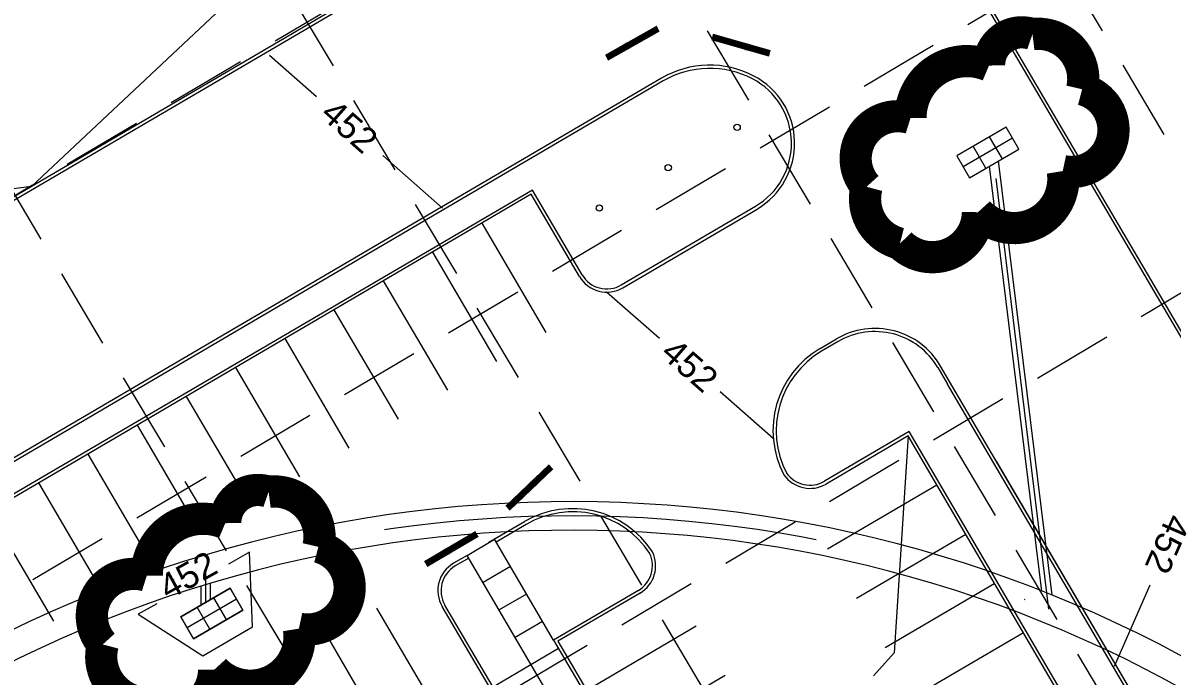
# Model space of a CAD drawing. Header units: inches. Extents: x 2527773 to 2531821, y 6906669 to 6910268.
# Drawn here: x 2530032.7 to 2530214.1, y 6909466.2 to 6909569.2 of the extents above; entities that cross this region are included whole.
import ezdxf
from ezdxf.enums import TextEntityAlignment as Align

# ---------------------------------------------------------------- set-up
doc = ezdxf.new("R2010")
doc.units = ezdxf.units.IN
doc.header["$MEASUREMENT"] = 0
doc.linetypes.add('DGN Style 4', pattern=[136.947622, 68.431042, -34.215521, 0.085539, -34.215521])
doc.linetypes.add('HIDDEN', pattern=[0.009525, 0.00635, -0.003175])
for name, color, linetype, lineweight in [('CE-GRADE-25128 - CE-GRAD-CONT-MINR-LABL-STD1', 40, 'Continuous', 30), ('CE-GRADE-25128 - CE-GRAD-CONT-MINR-LINE', 40, 'Continuous', 53), ('CE-GRADE-25128 - CE-GRAD-FLOW', 40, 'Continuous', 30), ('CE-PUTIL-25128 - CE-UTIL-STRM-INLT', 251, 'Continuous', 13), ('CE-PUTIL-25128 - CE-UTIL-STRM-RCP-CL3-48IN', 251, 'DGN Style 4', 13), ('CE-PUTIL-25128 - CE-UTIL-STRM-WALL', 251, 'Continuous', 13), ('CE-SITE-25128 - a-paving', 251, 'Continuous', 0), ('CE-SITE-25128 - a-sidewalks', 251, 'Continuous', 0), ('CE-SITE-25128 - a-stripes', 251, 'Continuous', 0)]:
    doc.layers.add(name, color=color, linetype=linetype, lineweight=lineweight)
doc.layers.add('GRID', color=254, linetype='HIDDEN')
doc.layers.add('LEGEND', color=7, linetype='Continuous')
doc.styles.get("Standard").update_dxf_attribs({"font": 'ARIAL.TTF'})
doc.styles.add('Style-Halff Sans', font='')
doc.styles.get('Style-Halff Sans').set_extended_font_data('Halff Sans')
doc.dimstyles.new('FLOW', dxfattribs={"dimscale": 1200, "dimtxt": 4, "dimasz": 4, "dimexe": 2, "dimexo": 2, "dimgap": 2, "dimtad": 1, "dimdec": 4, "dimzin": 11, "dimdsep": 46, "dimtxsty": 'Style-Halff Sans', "dimcen": 0.09, "dimse1": 1, "dimse2": 1, "dimclrd": 256, "dimadec": 4, "dimazin": 3, "dimtfac": 1, "dimtdec": 4, "dimtofl": 0, "dimtmove": 0, "dimatfit": 3, "dimfxl": 0, "dimfrac": 2, "dimtzin": 11, "dimlwd": -1, "dimarcsym": 0})

msp = doc.modelspace()

# ---------------------------------------------------------------- linework, layer by layer
at = {"layer": 'CE-GRADE-25128 - CE-GRAD-CONT-MINR-LINE', "color": 35, "linetype": 'Continuous', "lineweight": 0}
for p, q in [((2530079.02, 6909557.53), (2530071.62, 6909564.06)), ((2530098.88, 6909539.97), (2530089.47, 6909548.29)), ((2530034.08, 6909543.38), (2529895.29, 6909526.28)), ((2530133.11, 6909519.4), (2530124.73, 6909526.75)), ((2530151.05, 6909503.67), (2530142.68, 6909511.02)), ((2530204.84, 6909467.76), (2530210.44, 6909480.57))]:
    msp.add_line(p, q, dxfattribs=at)
at = {"layer": 'CE-GRADE-25128 - CE-GRAD-CONT-MINR-LINE', "color": 35, "linetype": 'Continuous', "lineweight": 0, "flags": 128}
for points in [[(2530178.59, 6909679.08), (2530034.08, 6909543.38)], [(2530172.3, 6909504.05), (2530170.12, 6909469.85), (2530166.85, 6909466.19)], [(2530053.85, 6909477.58), (2530050.9, 6909475.93), (2530061.11, 6909469.35), (2530068.93, 6909473.94), (2530068.46, 6909485.71), (2530065.14, 6909483.85)]]:
    msp.add_lwpolyline(points, dxfattribs=at)
at = {"layer": 'CE-PUTIL-25128 - CE-UTIL-STRM-INLT', "color": 5, "extrusion": (0, 0, -1)}
for p, q in [((2530188.76, 6909551), (2530180.97, 6909546.5)), ((2530187.17, 6909547.77), (2530185.16, 6909551.23)), ((2530184.57, 6909546.26), (2530182.57, 6909549.73)), ((2530066.43, 6909478.31), (2530058.63, 6909473.81)), ((2530064.83, 6909475.08), (2530062.83, 6909478.54)), ((2530062.23, 6909473.57), (2530060.23, 6909477.04))]:
    msp.add_line(p, q, dxfattribs=at)
at = {"layer": 'CE-PUTIL-25128 - CE-UTIL-STRM-INLT', "color": 5, "flags": 128}
for points in [[(2530189.76, 6909549.27), (2530187.76, 6909552.73), (2530179.97, 6909548.23), (2530181.97, 6909544.76)], [(2530067.43, 6909476.58), (2530065.43, 6909480.04), (2530057.63, 6909475.54), (2530059.64, 6909472.07)]]:
    msp.add_lwpolyline(points, close=True, dxfattribs=at)
at = {"layer": 'CE-PUTIL-25128 - CE-UTIL-STRM-RCP-CL3-48IN', "color": 5, "lineweight": 0}
for p, q in [((2530194.51, 6909476.71), (2530185.87, 6909547.02)), ((2530061.53, 6909483.01), (2530061.53, 6909477.79))]:
    msp.add_line(p, q, dxfattribs=at)
at = {"layer": 'CE-PUTIL-25128 - CE-UTIL-STRM-RCP-CL3-48IN', "color": 5, "lineweight": 0, "flags": 128}
msp.add_lwpolyline([(2530918.43, 6908915.77), (2530890.12, 6908963.09), (2530239.22, 6909451.42, 0.302205), (2530018.05, 6909463.97), (2528753.12, 6908722.39, 0.415961), (2528717.73, 6908585.03), (2528785.5, 6908471), (2528781.08, 6908463.12)], format="xyb", dxfattribs=at)
at = {"layer": 'CE-PUTIL-25128 - CE-UTIL-STRM-WALL', "color": 5, "lineweight": 0}
for p, q in [((2530194.99, 6909478.95), (2530186.57, 6909547.42)), ((2530193.4, 6909479.58), (2530185.16, 6909546.61)), ((2530060.78, 6909480.36), (2530060.78, 6909477.35)), ((2530062.28, 6909480.81), (2530062.28, 6909478.22))]:
    msp.add_line(p, q, dxfattribs=at)
at = {"layer": 'CE-PUTIL-25128 - CE-UTIL-STRM-WALL', "color": 5, "lineweight": 0, "flags": 128}
msp.add_lwpolyline([(2530341.57, 6909377.45), (2530240.57, 6909453.22, 0.302205), (2530016.91, 6909465.91), (2529948.32, 6909425.7)], format="xyb", dxfattribs=at)
at = {"layer": 'CE-PUTIL-25128 - CE-UTIL-STRM-WALL', "color": 5, "lineweight": 0}
msp.add_arc((2530119.2, 6909291.43), 197.75, 53.1214, 120.3816, dxfattribs=at)
at = {"layer": 'CE-SITE-25128 - a-paving', "lineweight": 0, "ltscale": 0.273403}
for p, q in [((2530115.83, 6909591.31), (2529927.21, 6909480.74)), ((2530115.73, 6909590.67), (2529927.46, 6909480.31)), ((2530495.48, 6909041.75), (2530184.15, 6909572.82)), ((2530495.91, 6909042), (2530184.58, 6909573.07)), ((2530133.43, 6909560.47), (2529979.44, 6909470.2)), ((2530133.68, 6909560.04), (2529979.69, 6909469.77)), ((2530113.07, 6909542.84), (2529995.74, 6909474.06)), ((2530112.89, 6909542.16), (2529996.43, 6909473.88)), ((2530120.48, 6909529.22), (2530112.89, 6909542.16)), ((2530120.91, 6909529.47), (2530113.07, 6909542.84)), ((2530127.06, 6909527.86), (2530148.24, 6909540.28)), ((2530127.32, 6909527.43), (2530148.48, 6909539.84)), ((2530158.42, 6909517.84), (2530161.01, 6909519.36)), ((2530161.26, 6909518.93), (2530158.67, 6909517.41)), ((2530158.67, 6909517.41), (2530158.67, 6909517.41)), ((2530177, 6909514.82), (2530178.51, 6909512.24)), ((2530271.33, 6909354.9), (2530177.43, 6909515.08)), ((2530270.64, 6909355.08), (2530178.51, 6909512.24)), ((2530172.48, 6909504.74), (2530159.1, 6909496.9)), ((2530172.3, 6909504.05), (2530159.36, 6909496.47)), ((2530213.26, 6909434.18), (2530172.3, 6909504.05)), ((2530213.95, 6909434), (2530172.48, 6909504.74)), ((2530271.33, 6909354.9), (2530186.24, 6909500.05)), ((2530111.83, 6909490.53), (2530106.21, 6909487.23)), ((2530112.09, 6909490.1), (2530107.34, 6909487.32)), ((2530102.77, 6909485.22), (2530100.64, 6909483.97)), ((2530103.03, 6909484.79), (2530100.89, 6909483.54)), ((2530129.77, 6909479.7), (2530116.4, 6909471.86)), ((2530130.03, 6909479.27), (2530117.09, 6909471.68)), ((2530106.18, 6909464.62), (2530098.85, 6909477.13)), ((2530106.87, 6909464.44), (2530099.28, 6909477.38)), ((2530116.4, 6909471.86), (2530134.86, 6909440.37)), ((2530117.09, 6909471.68), (2530135.29, 6909440.63))]:
    msp.add_line(p, q, dxfattribs=at)
at = {"layer": 'CE-SITE-25128 - a-paving', "color": 5, "lineweight": 0, "ltscale": 0.273403, "flags": 128}
for points in [[(2530187.76, 6909552.73), (2530179.97, 6909548.23), (2530181.97, 6909544.76), (2530189.76, 6909549.27)], [(2530057.63, 6909475.54), (2530065.42, 6909480.04), (2530067.43, 6909476.58), (2530059.63, 6909472.07)]]:
    msp.add_lwpolyline(points, close=True, dxfattribs=at)
at = {"layer": 'CE-SITE-25128 - a-paving', "lineweight": 0, "ltscale": 0.273403}
for centre in [(2530145.34, 6909552.72), (2530134.48, 6909546.36), (2530123.63, 6909540)]:
    msp.add_circle(centre, 0.5, dxfattribs=at)
for centre, radius, start, end in [((2530141.01, 6909547.53), 15, 62.2894, 120.3803), ((2530141.01, 6909547.53), 14.5, 62.2894, 120.3803), ((2530142.41, 6909550.19), 11.5, 300.3809, 62.2894), ((2530142.41, 6909550.19), 12, 300.3809, 62.2894), ((2530124.79, 6909531.74), 5, 210.3804, 300.3809), ((2530124.79, 6909531.74), 4.5, 210.3804, 300.3809), ((2530167.07, 6909509.01), 12, 30.3803, 120.381), ((2530167.07, 6909509.01), 11.5, 30.3803, 120.381), ((2530166, 6909504.9), 15, 120.3817, 207.7565), ((2530166, 6909504.9), 14.5, 120.3817, 207.7565), ((2530156.83, 6909500.78), 4.5, 214.9276, 300.3817), ((2530156.83, 6909500.78), 5, 214.9276, 300.3817), ((2530119.42, 6909477.59), 15, 33.0055, 120.3803), ((2530119.42, 6909477.59), 14.5, 33.0055, 120.3803), ((2530127.5, 6909483.58), 4.5, 300.3803, 25.8344), ((2530127.5, 6909483.58), 5, 300.3803, 25.8344), ((2530103.16, 6909479.66), 5, 120.3803, 210.3803), ((2530103.16, 6909479.66), 4.5, 120.3803, 210.3803)]:
    msp.add_arc(centre, radius, start, end, dxfattribs=at)
at = {"layer": 'CE-SITE-25128 - a-sidewalks', "lineweight": 0, "ltscale": 0.273403}
for p, q in [((2530102.77, 6909485.22), (2530107.09, 6909487.75)), ((2530116.4, 6909471.86), (2530107.09, 6909487.75)), ((2530125.49, 6909446.47), (2530102.77, 6909485.22)), ((2530109.62, 6909483.44), (2530105.3, 6909480.91)), ((2530112.15, 6909479.12), (2530107.83, 6909476.6)), ((2530114.67, 6909474.81), (2530110.36, 6909472.28)), ((2530117.2, 6909470.5), (2530012.67, 6909409.22))]:
    msp.add_line(p, q, dxfattribs=at)
at = {"layer": 'CE-SITE-25128 - a-stripes', "lineweight": 0, "ltscale": 0.273403}
for p, q in [((2530115.24, 6909520.35), (2530105.13, 6909537.6)), ((2530107.48, 6909515.8), (2530097.36, 6909533.05)), ((2530099.71, 6909511.25), (2530089.6, 6909528.5)), ((2530091.95, 6909506.7), (2530081.83, 6909523.95)), ((2530084.18, 6909502.14), (2530074.07, 6909519.4)), ((2530076.42, 6909497.59), (2530066.31, 6909514.85)), ((2530068.66, 6909493.04), (2530058.54, 6909510.29)), ((2530060.89, 6909488.49), (2530050.78, 6909505.74)), ((2530053.13, 6909483.94), (2530043.01, 6909501.19)), ((2530045.36, 6909479.39), (2530035.25, 6909496.64)), ((2530176.85, 6909496.29), (2530159.6, 6909486.17)), ((2530037.6, 6909474.83), (2530027.48, 6909492.09)), ((2530181.4, 6909488.52), (2530164.15, 6909478.41)), ((2530185.95, 6909480.76), (2530168.7, 6909470.64)), ((2530098.67, 6909459.63), (2530088.56, 6909476.89)), ((2530138.89, 6909474.04), (2530121.64, 6909463.92)), ((2530190.5, 6909473), (2530173.25, 6909462.88)), ((2530090.91, 6909455.08), (2530080.79, 6909472.34)), ((2530083.14, 6909450.53), (2530073.03, 6909467.78)), ((2530143.44, 6909466.27), (2530126.19, 6909456.16))]:
    msp.add_line(p, q, dxfattribs=at)
at = {"layer": 'GRID', "color": 252, "linetype": 'HIDDEN', "lineweight": 0, "ltscale": 2000}
for p, q in [((2527959.52, 6908311.58), (2530814.21, 6910006.82)), ((2527986.87, 6908265.54), (2530841.55, 6909960.78)), ((2528014.21, 6908219.5), (2530868.89, 6909914.74)), ((2530060.23, 6909808.2), (2531017.34, 6908196.48)), ((2530014.19, 6909780.86), (2530971.3, 6908169.14)), ((2529968.15, 6909753.51), (2530925.26, 6908141.8)), ((2529922.1, 6909726.17), (2530879.21, 6908114.45))]:
    msp.add_line(p, q, dxfattribs=at)
at = {"layer": 'LEGEND', "color": 170, "ltscale": 100, "const_width": 5.08}
for points in [[(2530172.68, 6909554.18, 0.520567), (2530172.68, 6909554.18, 0.765195), (2530165.76, 6909543.35, 0.417879), (2530171.01, 6909534.37, 0.6649), (2530183.32, 6909539.34, 0.744833), (2530196.68, 6909545.83, 0.975642), (2530199.74, 6909558.73, 0.520567), (2530191.91, 6909567.43, 0.520567), (2530185.06, 6909562.47, 0.540264), (2530172.68, 6909554.18)], [(2530052.26, 6909482, 0.520567), (2530052.26, 6909482, 0.765195), (2530045.33, 6909471.17, 0.417879), (2530050.58, 6909462.19, 0.6649), (2530062.89, 6909467.17, 0.744833), (2530076.25, 6909473.66, 0.975642), (2530079.32, 6909486.56, 0.520567), (2530071.48, 6909495.25, 0.520567), (2530064.64, 6909490.29, 0.540264), (2530052.26, 6909482)]]:
    msp.add_lwpolyline(points, format="xyb", close=True, dxfattribs=at)

# ---------------------------------------------------------------- texts
at = {"layer": 'CE-GRADE-25128 - CE-GRAD-CONT-MINR-LABL-STD1', "color": 35, "linetype": 'Continuous', "lineweight": 0}
for rotation, p in [(318.5354, (2530084.24, 6909552.91)), (318.7677, (2530137.89, 6909515.21)), (29.0796, (2530058.73, 6909482.07))]:
    msp.add_text('452', height=4, rotation=rotation, dxfattribs=at).set_placement(p, align=Align.MIDDLE_CENTER)
at = {"layer": 'CE-GRADE-25128 - CE-GRAD-CONT-MINR-LINE', "color": 35, "linetype": 'Continuous', "lineweight": 0}
msp.add_text('452', height=4, rotation=246.358, dxfattribs=at).set_placement((2530213.24, 6909486.96), align=Align.MIDDLE_CENTER)

# ---------------------------------------------------------------- leaders
at = {"layer": 'CE-GRADE-25128 - CE-GRAD-FLOW', "color": 7, "linetype": 'Continuous', "lineweight": 0}
for points in [[(2530124.78, 6909563.74), (2530132.92, 6909568.33)], [(2530150.52, 6909564.35), (2530141.48, 6909566.94)], [(2530115.95, 6909499.2), (2530109.15, 6909492.64)], [(2530096.26, 6909483.87), (2530104.32, 6909488.6)]]:
    msp.add_leader(points, dimstyle='FLOW', override={"dimscale": 1, "dimclrd": 0, "dimlwd": 65534}, dxfattribs=at)

doc.saveas('drawing.dxf')
